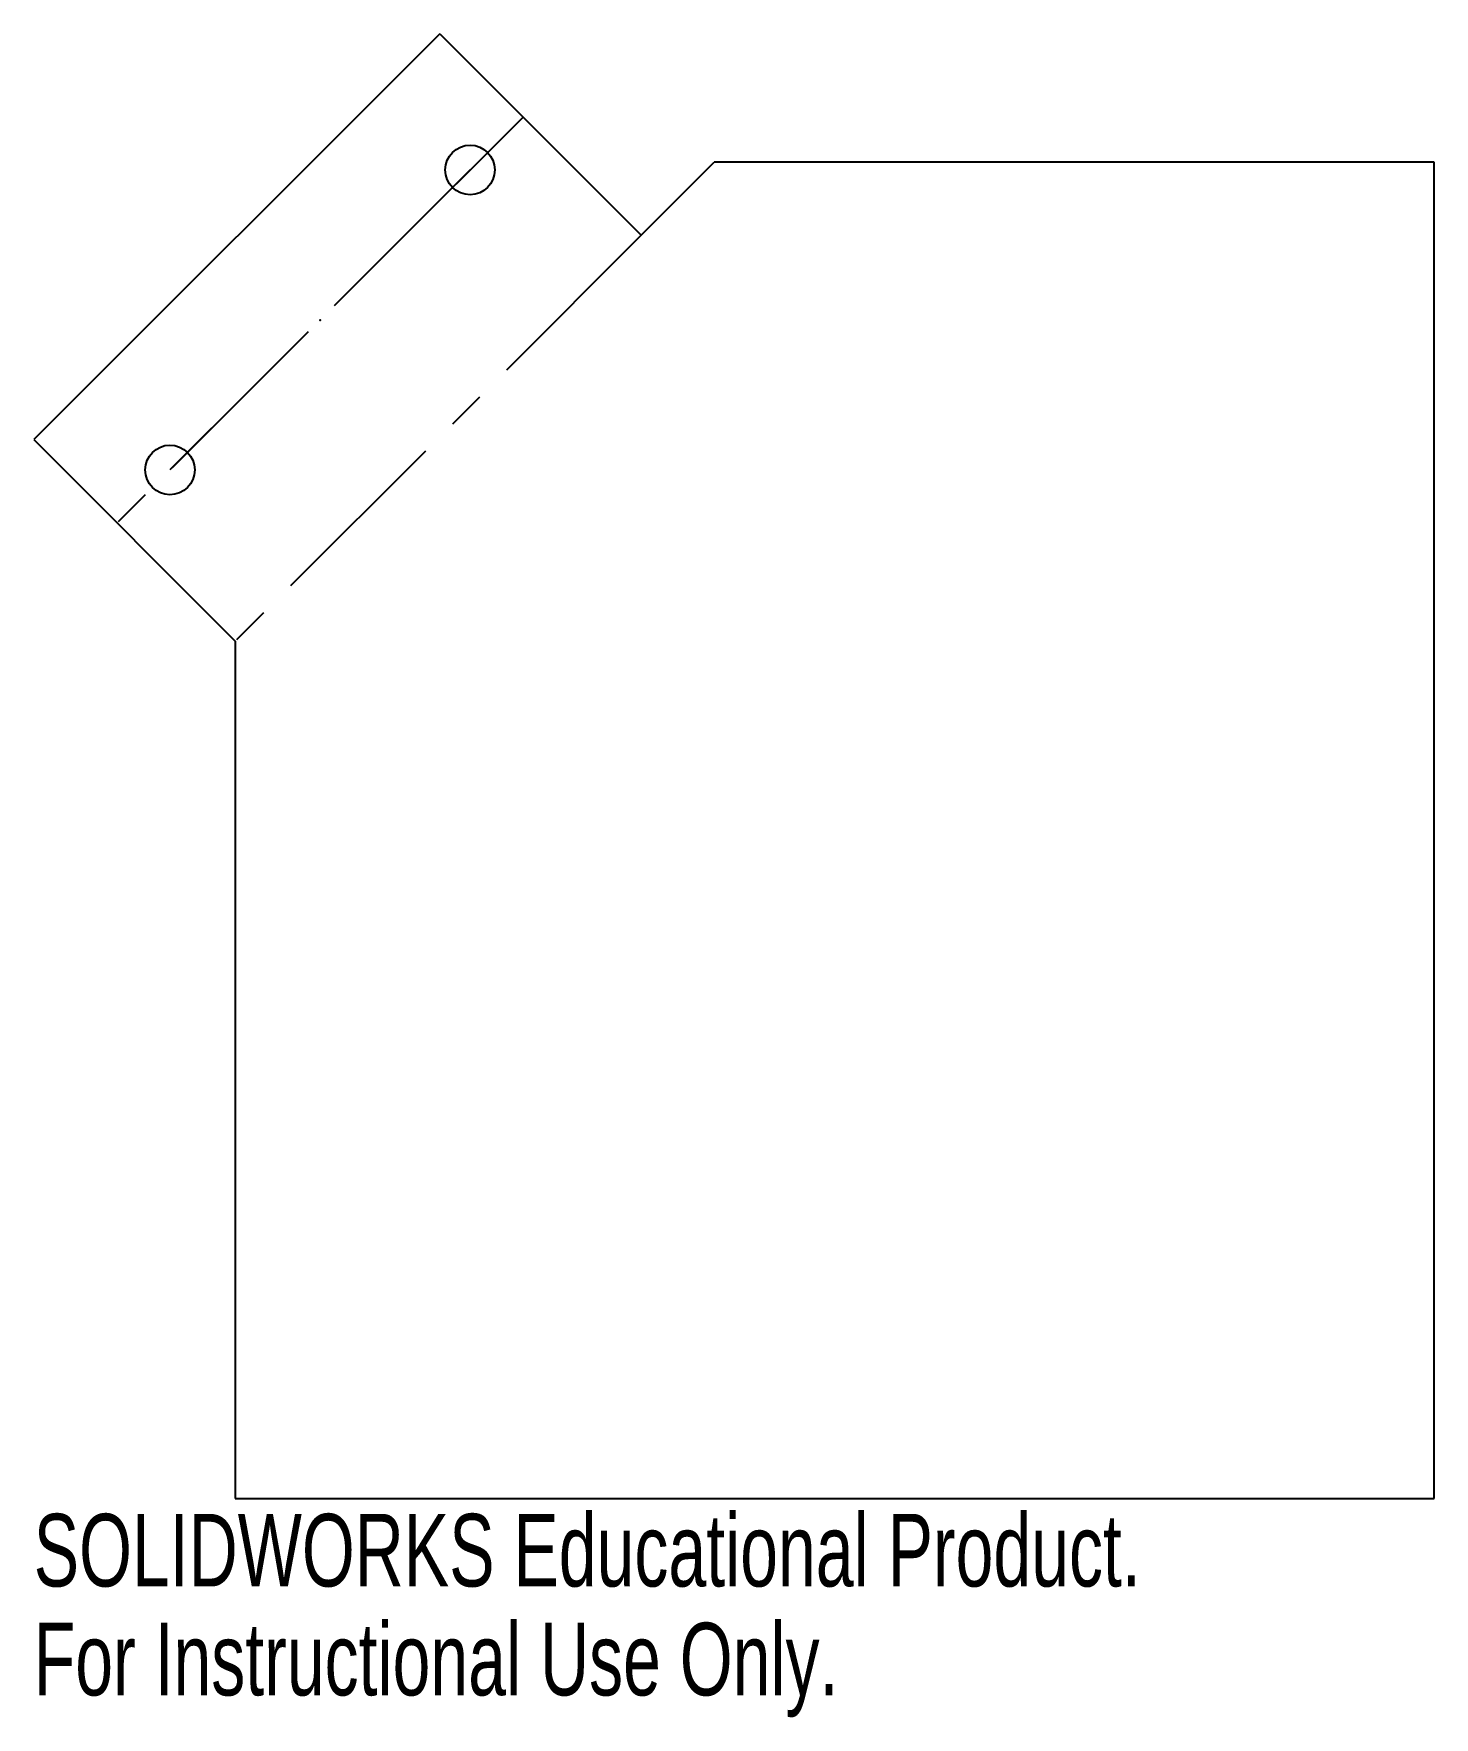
# Model space of a CAD drawing. Header units: millimetres. Extents: x 0 to 93, y -142 to -29.
import ezdxf

# ---------------------------------------------------------------- set-up
doc = ezdxf.new("R2010")
doc.units = ezdxf.units.MM
doc.header["$PDSIZE"] = -1
doc.linetypes.add('CENTERX2', pattern=[20.32, 12.7, -2.54, 2.54, -2.54])
doc.styles.add('SLDTEXTSTYLE0', font='TXT', dxfattribs={"width": 0.7})

msp = doc.modelspace()

# ---------------------------------------------------------------- linework, layer by layer
at = {"color": 7, "linetype": 'Continuous'}
for p, q in [((26.94, -29.44), (-0.08, -56.46)), ((26.94, -29.44), (40.36, -42.86)), ((40.36, -42.86), (45.21, -38)), ((93.14, -38), (45.21, -38)), ((93.14, -126.95), (93.14, -38)), ((-0.08, -56.46), (13.33, -69.88)), ((13.33, -69.88), (13.33, -126.95)), ((13.33, -126.95), (93.14, -126.95))]:
    msp.add_line(p, q, dxfattribs=at)
at = {"color": 7, "linetype": 'CENTERX2'}
for p, q in [((32.49, -34.99), (5.46, -62.01)), ((28.96, -38.51), (8.99, -58.48)), ((40.36, -42.86), (13.33, -69.88))]:
    msp.add_line(p, q, dxfattribs=at)
at = {"color": 7, "linetype": 'Continuous'}
for centre in [(28.96, -38.51), (8.99, -58.48)]:
    msp.add_circle(centre, 1.65, dxfattribs=at)
msp.add_point((18.98, -48.5), dxfattribs=at)

# ---------------------------------------------------------------- texts
at = {"color": 7, "linetype": 'Continuous', "char_height": 4.8336, "attachment_point": 1, "style": 'SLDTEXTSTYLE0'}
for s, insert in [('SOLIDWORKS Educational Product.', (-0.08, -127.97)), ('For Instructional Use Only.', (-0.08, -135.22))]:
    msp.add_mtext(s, dxfattribs=dict(at, insert=insert))

doc.saveas('drawing.dxf')
